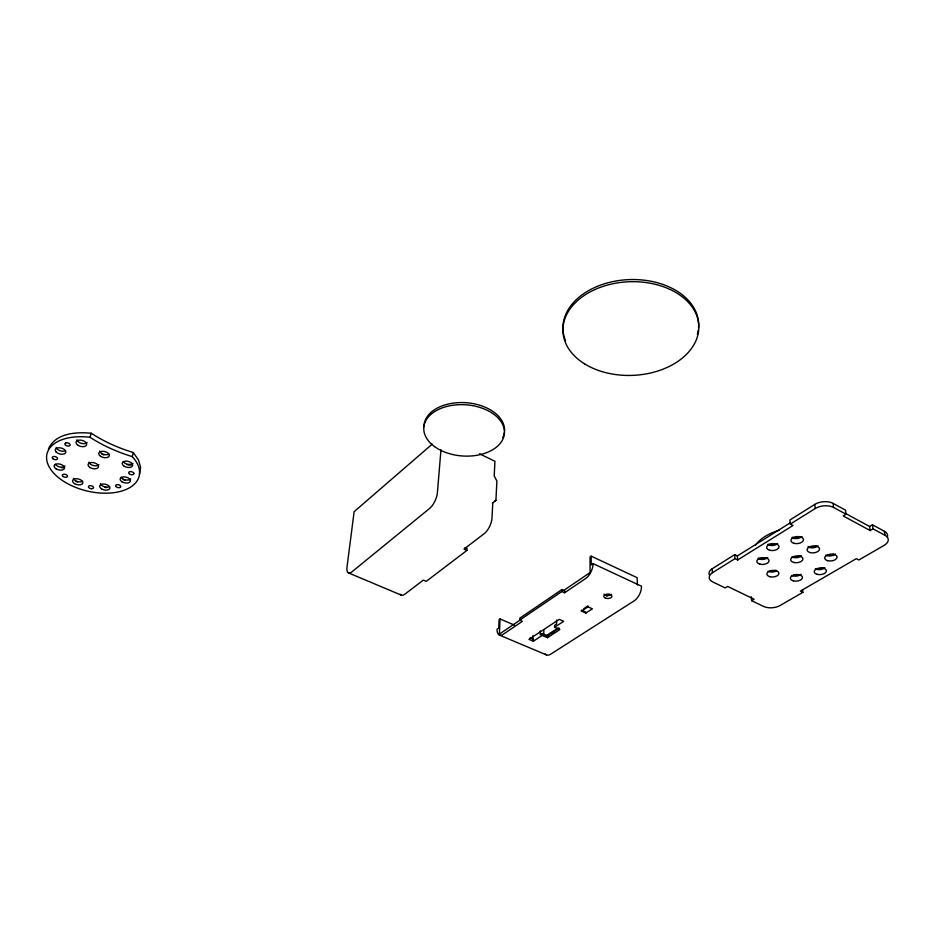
<?xml version="1.0" encoding="UTF-8"?>
<svg xmlns="http://www.w3.org/2000/svg" width="935" height="935" viewBox="0 0 935 935"><rect width="100%" height="100%" fill="white"/><g stroke="black" fill="none" stroke-linecap="round" stroke-linejoin="round"><path stroke-width="1.4" d="M585.871 613.091L585.871 612.121L581.43 610.146L581.43 611.116L585.871 613.091L592.393 608.825L587.951 606.838L581.43 611.116M519.685 620.162L561.865 591.539L564.6 592.767L564.623 590.803L561.888 589.576L519.755 618.234L519.685 620.162L522.385 621.319L503.217 634.292A11.15 5.446 -67.4 0 1 497.069 629.243L498.706 628.121L499.091 619.636L500.073 618.97L514.542 625.153M561.865 591.539L561.888 589.576M556.641 620.034L556.57 624.066L554.607 625.363L554.572 627.28L559.866 629.582L547.442 637.682L542.171 635.426L533.347 641.223L528.953 639.353L559.235 619.367L563.676 621.308L554.572 627.28M547.442 637.682L547.478 635.765L542.218 633.509L540.173 634.853L540.266 630.844M543.702 635.403L543.831 629.687M542.171 635.426L542.218 633.509M532.845 635.753L532.728 639.75L533.406 639.306L530.11 637.904M533.347 641.223L533.406 639.306M500.073 618.97L499.383 634.105L520.865 619.531M492.394 503.135L495.924 500.33L496.894 481.081L494.194 475.88L494.954 461.294L479.503 453.755M492.78 502.843L491.985 518.13A12.237 5.563 -65.2 0 1 484.213 533.663L463.97 549.102L466.927 550.423L467.056 548.436L465.092 547.559M440.969 449.817L437.393 492.71A12.494 5.213 -65.1 0 1 429.457 508.582L351.946 571.823A11.793 4.57 -66.4 0 1 347.014 567.136L354.12 511.69L432.262 444.09M139.514 474.092L140.554 467.219L138.45 459.868L133.284 452.54A112.422 68.863 13.6 0 1 91.162 433.221C76.051 431.83 55.551 433.022 48.456 448.929M91.162 433.221L89.994 437.288A47.416 26.718 13.5 0 0 47.814 463.97A47.416 26.718 13.5 0 0 111.253 492.967A47.416 26.718 13.5 0 0 132.244 456.596L133.284 452.54M494.486 501.452L495.924 500.33M466.927 550.423L426.243 581.348L423.333 580.097L404.913 594.157A11.571 4.885 -66.7 0 1 400.25 594.204M637.354 584.959L637.167 577.701L591.177 556.138L590.055 556.909L590.078 572.559L563.828 590.382M545.304 653.974A10.951 5.692 -67.7 0 0 550.551 654.266L634.152 600.854A11.547 6.44 -65.8 0 0 641.492 586.21L593.07 563.63L591.189 564.915L591.177 556.138M564.6 592.767L585.579 578.566A11.781 6.171 -65.6 0 0 593.07 563.63M583.826 608.615L587.379 606.289M545.911 635.94L558.078 627.969M606.733 596.133L609.164 594.543M546.332 636.525L559.235 628.086M552.176 633.649L554.525 632.118M709.139 574.487A12.003 6.627 -2.9 0 1 712.201 568.76L734.711 554.63L737.353 555.951L790.098 522.957M802.569 589.704L802.873 592.346L800.372 591.095L856.308 558.674L858.833 559.995L884.007 545.444A12.774 7.048 -6.8 0 0 885.048 535.346L873.056 528.848L870.204 530.542L843.206 515.956L846.046 514.215L845.474 510.124L833.073 503.381A12.961 7.445 -6.1 0 0 814.736 504.421L789.888 520.024L790.332 524.091L793.009 525.493L737.68 559.96L735.027 558.639L712.458 572.734A12.026 6.615 -2.8 0 0 713.031 582.073L725.174 587.928L727.629 586.432L754.101 599.218L751.623 600.691L751.284 596.752M790.332 524.091L815.25 508.523A12.985 7.433 -6 0 1 833.634 507.483L846.046 514.215M845.193 513.257L869.573 526.463L872.425 524.78L884.381 531.279A12.751 7.059 -6.8 0 1 887.385 537.099M802.873 592.346L780.012 605.564A11.828 6.311 -3.8 0 1 763.381 606.347L751.623 600.691M499.29 635.04L546.496 654.921M348.428 572.886L401.244 595.104M884.381 531.279L885.048 535.346M872.425 524.78L873.056 528.848M869.573 526.463L870.204 530.542M833.073 503.381L833.634 507.483M814.736 504.421L815.25 508.523M737.353 555.951L737.68 559.96M734.711 554.63L735.027 558.639M712.201 568.76L712.458 572.734M587.951 605.868L587.951 606.838M106.613 487.591A7.819 4.359 13 0 1 104.615 487.252M124.998 480.181A7.854 4.441 12.7 0 1 123.081 479.55M103.89 454.901A8.064 4.617 13.6 0 1 101.915 454.235M131.169 465.011A7.971 4.57 12.9 0 1 127.148 464.613M77.722 482.004A7.889 4.371 13.6 0 1 75.782 481.373M63.451 467.699A8.018 4.476 14.2 0 1 61.476 467.664M132.244 456.596A112.691 68.781 13.5 0 1 89.994 437.288M132.969 463.292A5.318 3.039 12.9 0 1 128.013 464.321A5.318 3.039 12.9 0 1 123.326 461.586M108.951 454.106A5.376 3.074 13.6 0 1 103.353 454.235A5.376 3.074 13.6 0 1 99.624 450.962M98.911 464.648A5.329 3.015 13.6 0 1 93.325 465.525A5.329 3.015 13.6 0 1 88.93 462.124M130.725 478.919A5.236 2.957 12.7 0 1 125.851 479.924A5.236 2.957 12.7 0 1 121.223 477.259M109.547 486.562A5.213 2.91 12.9 0 1 104.101 486.667A5.213 2.91 12.9 0 1 100.477 483.57M82.607 481.303A5.259 2.922 13.6 0 1 77.149 481.42A5.259 2.922 13.6 0 1 73.444 478.299M65.018 465.992A5.353 2.98 14.2 0 1 60.167 467.021A5.353 2.98 14.2 0 1 55.364 464.309M65.625 450.623A5.423 3.062 14.5 0 1 60.039 450.74A5.423 3.062 14.5 0 1 56.182 447.456M87.13 442.454A5.446 3.121 14.3 0 1 81.439 443.365A5.446 3.121 14.3 0 1 76.939 439.836M611.502 594.286A4.067 2.232 0 0 1 607.645 595.583A4.067 2.232 0 0 1 603.998 594.122M801.529 555.741A6.171 3.424 -4.8 0 1 791.851 556.944M777.698 543.515A6.218 3.506 -4.4 0 1 767.951 544.754M767.799 557.494A6.124 3.413 -4 0 1 758.203 558.698M776.658 570.841A6.066 3.331 -4.1 0 1 768.126 571.285M818.02 545.83A6.253 3.483 -5.3 0 1 808.214 547.068M802.02 536.526A6.288 3.553 -5.1 0 1 792.167 537.789M755.655 545.023A43.781 24.357 -4.9 0 1 779.428 530.168M833.751 554.198A8.076 4.465 -5.7 0 1 827.65 554.958M823.209 567.884A7.959 4.359 -5.2 0 1 817.202 568.62M816.337 546.075A8.111 4.535 -5.4 0 1 808.284 546.508M800.383 536.807A8.158 4.617 -5.1 0 1 792.272 537.251M776.144 543.773A8.076 4.57 -4.4 0 1 768.114 544.205M766.303 557.704A7.959 4.453 -4.1 0 1 758.39 558.113M776.108 570.28A7.877 4.336 -4.1 0 1 770.171 571.005M797.59 574.943A7.877 4.301 -4.6 0 1 793.534 575.154M799.986 556.009A8.134 4.523 -4.9 0 1 793.838 556.781M835.481 553.976A6.218 3.436 -5.6 0 1 825.71 555.191M801.061 574.265A6.066 3.308 -4.6 0 1 791.548 575.434M824.88 567.709A6.124 3.343 -5.2 0 1 815.262 568.889M698.246 330.242A67.893 46.867 -2.3 0 1 697.335 334.309M565.593 340.784A67.893 46.867 -2.3 0 1 623.084 280.021A67.893 46.867 -2.3 0 1 698.574 327.507M504.397 432.367A40.357 25.654 4.1 0 1 502.761 437.557M423.976 426.711A40.357 25.654 4.1 0 1 464.987 402.646A40.357 25.654 4.1 0 1 504.538 431.047M133.845 473.426L133.822 473.811A2.641 1.496 12.6 0 1 129.766 474.185A2.641 1.496 12.6 0 1 129.965 471.649A2.641 1.496 12.6 0 1 133.845 473.426M65.906 442.886L65.403 443.085A2.735 1.554 14.5 0 0 66.911 445.866A2.735 1.554 14.5 0 0 70.125 444.546A2.735 1.554 14.5 0 0 65.906 442.886M120.147 487.404L119.657 487.591A2.606 1.461 12.7 0 1 115.648 486.036A2.606 1.461 12.7 0 1 118.815 484.821A2.606 1.461 12.7 0 1 120.147 487.404M91.244 488.701L90.578 488.584A2.618 1.449 13.2 0 1 88.837 486.036A2.618 1.449 13.2 0 1 93.173 486.784A2.618 1.449 13.2 0 1 91.244 488.701M124.074 466.156A5.329 3.039 12.9 0 0 132.606 465.618A5.329 3.039 12.9 0 0 125.664 461.119A5.329 3.039 12.9 0 0 124.074 466.156M100.688 456.397A5.388 3.074 13.5 0 0 109.255 455.859A5.388 3.074 13.5 0 0 102.172 451.278A5.388 3.074 13.5 0 0 100.688 456.397M89.982 467.5A5.341 3.004 13.5 0 0 98.455 466.974A5.341 3.004 13.5 0 0 91.408 462.486A5.341 3.004 13.5 0 0 89.982 467.5M121.959 481.77A5.248 2.957 12.6 0 0 130.362 481.256A5.248 2.957 12.6 0 0 123.514 476.873A5.248 2.957 12.6 0 0 121.959 481.77M101.506 488.853A5.224 2.91 12.9 0 0 109.839 488.35A5.224 2.91 12.9 0 0 102.967 484.026A5.224 2.91 12.9 0 0 101.506 488.853M74.484 483.594A5.271 2.91 13.5 0 0 82.818 483.079A5.271 2.91 13.5 0 0 75.817 478.72A5.271 2.91 13.5 0 0 74.484 483.594M56.077 468.844A5.353 2.98 14.1 0 0 64.503 468.318A5.353 2.98 14.1 0 0 57.339 463.853A5.353 2.98 14.1 0 0 56.077 468.844M56.287 452.154A5.435 3.062 14.4 0 0 65.438 453.078A5.435 3.062 14.4 0 0 59.898 447.795A5.435 3.062 14.4 0 0 56.287 452.154M78.014 445.329A5.458 3.121 14.2 0 0 86.639 444.768A5.458 3.121 14.2 0 0 79.417 440.104A5.458 3.121 14.2 0 0 78.014 445.329M62.996 476.441A2.653 1.473 13.9 0 0 67.39 476.628A2.653 1.473 13.9 0 0 64.363 474.197A2.653 1.473 13.9 0 0 62.996 476.441M52.968 458.793A2.7 1.508 14.4 0 0 57.432 458.98A2.7 1.508 14.4 0 0 54.335 456.479A2.7 1.508 14.4 0 0 52.968 458.793M605.226 597.991A4.079 2.221 0 0 0 611.864 596.67A4.079 2.221 0 0 0 606.453 594.204A4.079 2.221 0 0 0 605.226 597.991M810.061 552.585A6.264 3.483 -5.3 0 0 819.563 549.079A6.264 3.483 -5.3 0 0 810.318 546.519A6.264 3.483 -5.3 0 0 810.061 552.585M793.64 562.426A6.194 3.424 -4.8 0 0 802.978 558.99A6.194 3.424 -4.8 0 0 793.803 556.489A6.194 3.424 -4.8 0 0 793.64 562.426M793.99 543.328A6.3 3.541 -5 0 0 803.492 539.764A6.3 3.541 -5 0 0 794.154 537.169A6.3 3.541 -5 0 0 793.99 543.328M827.58 560.684A6.241 3.424 -5.6 0 0 837.082 557.237A6.241 3.424 -5.6 0 0 827.942 554.712A6.241 3.424 -5.6 0 0 827.58 560.684M759.91 564.167A6.148 3.413 -4 0 0 769.096 560.743A6.148 3.413 -4 0 0 759.874 558.242A6.148 3.413 -4 0 0 759.91 564.167M769.704 550.271A6.241 3.506 -4.4 0 0 779.054 546.753A6.241 3.506 -4.4 0 0 769.727 544.193A6.241 3.506 -4.4 0 0 769.704 550.271M769.832 576.708A6.077 3.331 -4.1 0 0 778.948 573.377A6.077 3.331 -4.1 0 0 769.856 570.934A6.077 3.331 -4.1 0 0 769.832 576.708M817.085 574.335A6.136 3.343 -5.2 0 0 826.411 570.981A6.136 3.343 -5.2 0 0 817.377 568.527A6.136 3.343 -5.2 0 0 817.085 574.335M793.312 580.857A6.077 3.296 -4.6 0 0 802.487 577.549A6.077 3.296 -4.6 0 0 793.464 575.118A6.077 3.296 -4.6 0 0 793.312 580.857M584.492 363.797A67.986 46.843 -2.3 0 0 697.066 337.769A67.986 46.843 -2.3 0 0 611.022 284.158A67.986 46.843 -2.3 0 0 584.492 363.797M434.506 446.568A40.404 25.642 4.1 0 0 502.656 439.625A40.404 25.642 4.1 0 0 455.205 404.96A40.404 25.642 4.1 0 0 434.506 446.568"/></g></svg>
